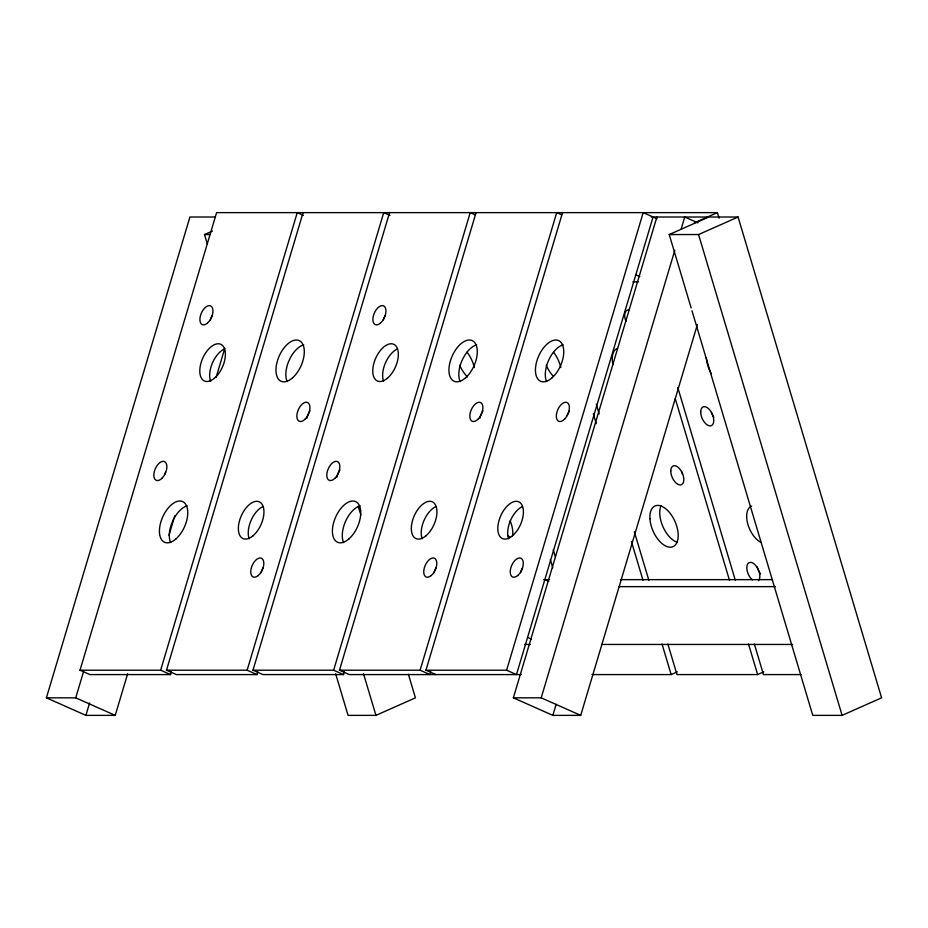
<?xml version="1.0" encoding="UTF-8"?>
<svg xmlns="http://www.w3.org/2000/svg" width="928" height="928" viewBox="0 0 928 928"><rect width="100%" height="100%" fill="white"/><g stroke="black" fill="none" stroke-linecap="round" stroke-linejoin="round"><path stroke-width="1.39" d="M127.635 673.798L115.234 715.372L85.898 715.372L46.4 697.833L189.927 217.013L215.064 217.013M171.355 671.814L170.532 674.586L89.877 674.586L80.005 670.202L216.595 212.628L717.414 212.628L719.072 218.184M46.4 697.833L75.725 697.833L83.59 671.512M85.898 715.372L89.622 702.902M169 535.236L174.789 515.829M216.154 377.267L224.843 348.174M80.005 670.202L160.648 670.202L297.238 212.628L303.41 215.377M257.845 671.814L257.021 674.586L176.366 674.586L166.495 670.202L303.085 212.628M166.495 670.202L247.138 670.202L383.728 212.628L389.899 215.377M344.334 671.814L343.499 674.586L262.856 674.586L252.984 670.202L389.574 212.628M252.984 670.202L333.628 670.202L470.218 212.628L475.159 214.82M521.292 674.586L349.346 674.586L339.474 670.202L476.064 212.628M339.474 670.202L420.117 670.202L556.707 212.628L561.649 214.82M435.835 674.586L425.952 670.202L562.554 212.628M430.824 671.814L429.989 674.586L420.117 670.202M425.952 670.202L506.607 670.202L643.197 212.628L657.024 218.764M653.068 217.013L516.478 674.586L506.607 670.202M697.357 324.614L580.719 715.372L552.856 715.372L513.358 697.833L656.885 217.013M513.358 697.833L541.21 697.833L674.818 250.27M681.024 229.483L684.748 217.013L697.914 222.859M552.856 715.372L556.162 704.282M207.431 244.25L204.531 234.552L212.442 231.037M694.364 222.859L717.414 212.628M691.163 307.992L669.239 234.552L708.748 217.013L738.073 217.013L881.6 697.833L842.102 715.372L812.766 715.372L691.986 310.752M669.239 234.552L698.564 234.552L738.073 217.013M335.658 673.798L348.07 715.372L375.933 715.372L415.431 697.833L408.401 674.285M591.948 674.586L671.153 674.586L677.324 671.849M667.882 644.078L676.988 674.586L757.642 674.586L763.814 671.849M651.375 217.013L707.542 217.013M204.531 234.552L210.111 234.552M632.815 281.822L638.603 281.822M543.692 579.64L549.48 579.64M620.403 579.64L772.363 579.64M619.069 586.647L775.379 586.647M524.575 644.45L530.364 644.45M601.588 644.45L792.628 644.45M800.922 674.586L763.477 674.586L754.371 644.078M635.819 274.816L639.763 276.567M544.829 579.64L548.773 581.392M527.568 637.432L531.524 639.183M541.21 697.833L580.719 715.372M333.628 670.202L343.499 674.586M247.138 670.202L257.021 674.586M160.648 670.202L170.532 674.586M75.725 697.833L115.234 715.372M698.564 234.552L842.102 715.372M677.8 387.568L735.336 580.302M675.271 398.657L729.489 580.302M748.536 644.078L757.642 674.586M596.275 404.202L599.175 413.911M634.358 531.767L648.846 580.302M593.34 413.911L596.228 423.62M631.411 541.476L643.011 580.302M662.047 644.078L671.153 674.586M553.25 549.794L555.327 556.73M550.304 559.503L552.798 567.82M358.347 506.618L360.83 514.936M363.521 673.798L375.933 715.372M383.612 381.211A20.091 10.8 -66.1 0 1 397.08 349.137M336.876 477.259A10.254 5.51 -66.1 0 1 339.892 470.02M343.604 542.578A22.249 11.96 -66.1 0 1 345.587 521.292A22.249 11.96 -66.1 0 1 360.122 505.795M383.218 320.369A10.254 5.51 -66.1 0 1 385.236 315.474M422.182 538.762A20.091 10.8 -66.1 0 1 435.661 506.7M479.915 418.203A10.254 5.51 -66.1 0 1 482.931 410.965M460.149 381.582A22.249 11.96 -66.1 0 1 462.132 360.284A22.249 11.96 -66.1 0 1 476.656 344.787M434.084 572.727A10.254 5.51 -66.1 0 1 436.102 567.82M508.672 538.762A20.091 10.8 -66.1 0 1 522.139 506.7M567.054 415.698A10.254 5.51 -66.1 0 1 569.421 410.965M546.627 381.582A22.249 11.96 -66.1 0 1 548.622 360.284A22.249 11.96 -66.1 0 1 563.145 344.787M520.562 572.727A10.254 5.51 -66.1 0 1 522.58 567.82M249.203 538.762A20.091 10.8 -66.1 0 1 262.682 506.7M306.948 418.203A10.254 5.51 -66.1 0 1 309.964 410.965M287.17 381.582A22.249 11.96 -66.1 0 1 289.153 360.284A22.249 11.96 -66.1 0 1 303.676 344.787M261.104 572.727A10.254 5.51 -66.1 0 1 263.123 567.82M210.633 381.211A20.091 10.8 -66.1 0 1 224.112 349.137M164.546 474.742A10.254 5.51 -66.1 0 1 165.567 472.271M170.624 542.578A22.249 11.96 -66.1 0 1 172.608 521.292A22.249 11.96 -66.1 0 1 187.143 505.795M210.25 320.369A10.254 5.51 -66.1 0 1 212.268 315.474M612.932 364.576A20.091 10.8 66.1 0 1 617.282 348.51M625.971 321.39A10.254 5.51 66.1 0 1 628.79 310.022M682.521 473.999A10.254 5.51 66.1 0 1 681.5 471.528M677.591 542.439A22.249 11.96 66.1 0 1 663.056 526.93A22.249 11.96 66.1 0 1 661.072 505.644M553.506 352.176A22.249 11.96 66.1 0 1 560.825 367.534M553.111 376.049A22.249 11.96 66.1 0 1 546.209 365.214M510.168 520.886A20.091 10.8 66.1 0 1 512.697 535.062M467.016 352.176A22.249 11.96 66.1 0 1 474.347 367.534M510.423 537.486A20.091 10.8 66.1 0 1 508.184 535.908M467.526 376.965A22.249 11.96 66.1 0 1 459.72 365.214M761.122 542.462A20.091 10.8 66.1 0 1 747.632 523.357A20.091 10.8 66.1 0 1 751.692 506.062M711.37 373.752A22.249 11.96 66.1 0 1 706.359 357.756M752.376 579.919A10.254 5.51 66.1 0 1 747.121 565.233A10.254 5.51 66.1 0 1 756.424 566.382A10.254 5.51 66.1 0 1 758.454 580.673M760.612 573.864A10.254 5.51 66.1 0 1 757.132 566.846M713.794 417.206A10.254 5.51 66.1 0 1 711.428 412.473M380.364 323.188A10.254 5.51 -66.1 0 0 384.54 306.553A10.254 5.51 -66.1 0 0 373.346 315.984A10.254 5.51 -66.1 0 0 380.364 323.188M387.254 378.346A20.091 10.8 -66.1 0 0 395.699 345.715A20.091 10.8 -66.1 0 0 373.717 363.869A20.091 10.8 -66.1 0 0 387.254 378.346M335.054 478.152A10.254 5.51 -66.1 0 0 337.908 461.808A10.254 5.51 -66.1 0 0 327.004 472.874A10.254 5.51 -66.1 0 0 335.054 478.152M349.044 538.808A22.249 11.96 -66.1 0 0 357.431 502.802A22.249 11.96 -66.1 0 0 333.256 524.158A22.249 11.96 -66.1 0 0 349.044 538.808M431.218 575.546A10.254 5.51 -66.1 0 0 435.394 558.911A10.254 5.51 -66.1 0 0 424.2 568.342A10.254 5.51 -66.1 0 0 431.218 575.546M425.824 535.908A20.091 10.8 -66.1 0 0 434.281 503.266A20.091 10.8 -66.1 0 0 412.287 521.42A20.091 10.8 -66.1 0 0 425.824 535.908M478.106 419.108A10.254 5.51 -66.1 0 0 480.948 402.752A10.254 5.51 -66.1 0 0 470.044 413.818A10.254 5.51 -66.1 0 0 478.106 419.108M465.578 377.8A22.249 11.96 -66.1 0 0 473.976 341.794A22.249 11.96 -66.1 0 0 449.79 363.15A22.249 11.96 -66.1 0 0 465.578 377.8M517.708 575.546A10.254 5.51 -66.1 0 0 521.884 558.911A10.254 5.51 -66.1 0 0 510.69 568.342A10.254 5.51 -66.1 0 0 517.708 575.546M512.314 535.908A20.091 10.8 -66.1 0 0 520.759 503.266A20.091 10.8 -66.1 0 0 498.777 521.42A20.091 10.8 -66.1 0 0 512.314 535.908M564.595 419.108A10.254 5.51 -66.1 0 0 567.437 402.752A10.254 5.51 -66.1 0 0 556.533 413.818A10.254 5.51 -66.1 0 0 564.595 419.108M552.067 377.8A22.249 11.96 -66.1 0 0 560.454 341.794A22.249 11.96 -66.1 0 0 536.28 363.15A22.249 11.96 -66.1 0 0 552.067 377.8M258.239 575.546A10.254 5.51 -66.1 0 0 262.415 558.911A10.254 5.51 -66.1 0 0 251.221 568.342A10.254 5.51 -66.1 0 0 258.239 575.546M252.845 535.908A20.091 10.8 -66.1 0 0 261.302 503.266A20.091 10.8 -66.1 0 0 239.32 521.42A20.091 10.8 -66.1 0 0 252.845 535.908M305.126 419.108A10.254 5.51 -66.1 0 0 307.98 402.752A10.254 5.51 -66.1 0 0 297.064 413.818A10.254 5.51 -66.1 0 0 305.126 419.108M292.598 377.8A22.249 11.96 -66.1 0 0 300.997 341.794A22.249 11.96 -66.1 0 0 276.811 363.15A22.249 11.96 -66.1 0 0 292.598 377.8M207.385 323.188A10.254 5.51 -66.1 0 0 211.561 306.553A10.254 5.51 -66.1 0 0 200.367 315.984A10.254 5.51 -66.1 0 0 207.385 323.188M214.275 378.346A20.091 10.8 -66.1 0 0 222.732 345.715A20.091 10.8 -66.1 0 0 200.75 363.869A20.091 10.8 -66.1 0 0 214.275 378.346M162.087 478.152A10.254 5.51 -66.1 0 0 164.929 461.808A10.254 5.51 -66.1 0 0 154.025 472.874A10.254 5.51 -66.1 0 0 162.087 478.152M176.065 538.808A22.249 11.96 -66.1 0 0 184.452 502.802A22.249 11.96 -66.1 0 0 160.277 524.158A22.249 11.96 -66.1 0 0 176.065 538.808M670.77 471.03A10.254 5.51 66.1 0 0 680.526 484.938A10.254 5.51 66.1 0 0 680.607 470.02A10.254 5.51 66.1 0 0 670.77 471.03M649.925 518.764A22.249 11.96 66.1 0 0 672.174 546.963A22.249 11.96 66.1 0 0 670.039 513.184A22.249 11.96 66.1 0 0 649.925 518.764M700.698 411.974A10.254 5.51 66.1 0 0 710.454 425.894A10.254 5.51 66.1 0 0 710.535 410.965A10.254 5.51 66.1 0 0 700.698 411.974"/></g></svg>
